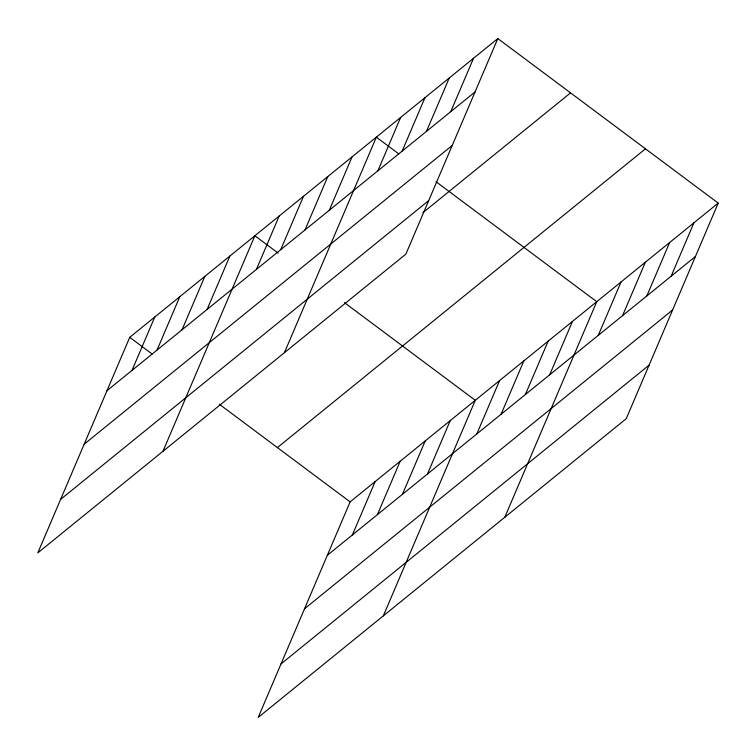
<?xml version="1.0" encoding="UTF-8"?>
<svg xmlns="http://www.w3.org/2000/svg" width="756" height="756" viewBox="0 0 756 756"><rect width="100%" height="100%" fill="white"/><g stroke="black" fill="none" stroke-linecap="round" stroke-linejoin="round"><path stroke-width="1.13" d="M497.817 38.556L129.739 337.337L37.8 552.891L405.877 254.11L497.817 38.556L718.2 203.109L626.261 418.663L258.183 717.444L350.123 501.889L718.2 203.109M132.007 370.393L154.772 317.019M157.031 350.075L179.796 296.702M182.064 329.758L204.829 276.384M207.097 309.44L229.862 256.067M162.946 451.304L254.885 235.749L278.199 253.156M256.416 269.401L279.181 216.027M280.703 249.688L303.477 196.314M304.999 229.966L327.764 176.592M329.295 210.244L352.06 156.87M284.407 352.702L376.356 137.157L398.733 153.865M377.877 170.809L400.642 117.435M402.173 151.087L424.938 97.713M426.469 131.374L449.234 77.991M450.756 111.652L473.521 58.278M352.39 534.946L375.156 481.572M377.414 514.628L400.179 461.255M402.447 494.311L425.212 440.937M427.471 473.993L450.236 420.62M383.33 615.856L475.269 400.302L344.471 302.646M476.8 433.963L499.565 380.589M501.086 414.241L523.851 360.867M525.382 394.519L548.147 341.145M549.678 374.806L572.443 321.432M504.791 517.265L596.739 301.71L436.023 181.714M598.261 335.362L621.026 281.988M622.557 315.649L645.322 262.275M646.843 295.927L669.618 242.553M671.139 276.205L693.904 222.831M106.974 390.71L475.051 91.93M84.143 444.226L452.22 145.454M60.631 499.366L428.709 200.595M422.982 212.634L570.544 92.865M277.395 447.59L645.473 148.809M327.357 555.263L695.435 256.492M304.526 608.778L672.604 310.007M281.005 663.929L649.083 365.148M129.739 337.337L152.117 354.044M219.325 404.224L350.123 501.889"/></g></svg>
